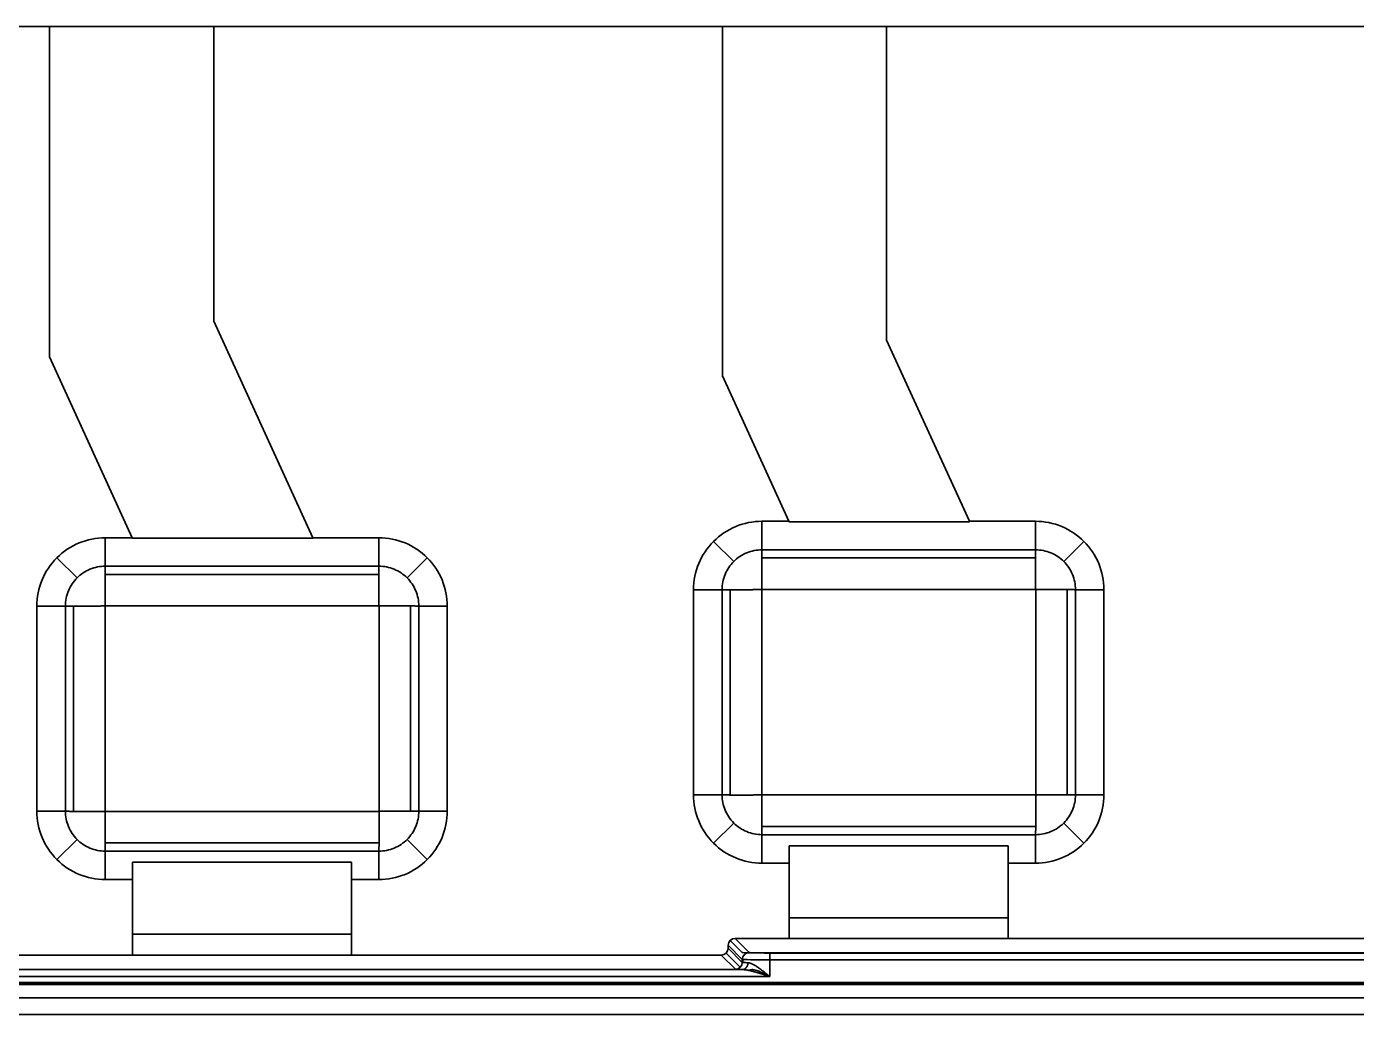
# Model space of a CAD drawing. Header units: millimetres. Extents: x 72 to 604, y 117 to 376.
# Drawn here: x 179.3 to 276.5, y 303.6 to 375.9 of the extents above; entities that cross this region are included whole.
import ezdxf

# ---------------------------------------------------------------- set-up
doc = ezdxf.new("R2010")
doc.units = ezdxf.units.MM
doc.layers.add('4', color=7, linetype='Continuous', true_color=0xffffff)

msp = doc.modelspace()

# ---------------------------------------------------------------- linework, layer by layer
at = {"layer": '4', "color": 7, "linetype": 'Continuous', "lineweight": 35}
for p, q in [((180.932, 375.861), (144.552, 375.861)), ((180.932, 375.861), (192.932, 375.861)), ((180.932, 375.861), (180.932, 351.699)), ((230.112, 375.861), (192.932, 375.861)), ((192.932, 375.861), (192.932, 354.311)), ((230.112, 375.861), (230.112, 350.329)), ((230.112, 375.861), (242.112, 375.861)), ((277.112, 375.861), (242.112, 375.861)), ((242.112, 375.861), (242.112, 352.941)), ((200.166, 338.483), (192.932, 354.311)), ((248.171, 339.683), (242.112, 352.941)), ((180.932, 351.699), (186.972, 338.483)), ((230.112, 350.329), (234.977, 339.683)), ((234.977, 339.683), (233.002, 339.683)), ((233.002, 339.683), (233.002, 337.599)), ((234.977, 339.683), (234.992, 339.652)), ((248.185, 339.652), (234.992, 339.652)), ((253.002, 339.683), (248.171, 339.683)), ((248.171, 339.683), (248.185, 339.652)), ((253.002, 339.683), (253.002, 337.599)), ((186.972, 338.483), (185.002, 338.483)), ((185.002, 338.483), (185.002, 336.399)), ((186.972, 338.483), (186.986, 338.452)), ((200.18, 338.452), (186.986, 338.452)), ((205.002, 338.483), (200.166, 338.483)), ((200.166, 338.483), (200.18, 338.452)), ((205.002, 338.483), (205.002, 336.399)), ((230.94, 336.745), (229.467, 338.219)), ((233.002, 337.599), (253.002, 337.599)), ((256.538, 338.219), (255.065, 336.745)), ((181.467, 337.019), (182.94, 335.545)), ((185.002, 336.399), (205.002, 336.399)), ((207.065, 335.545), (208.538, 337.019)), ((232.987, 337.004), (253.002, 337.004)), ((184.987, 335.804), (205.002, 335.804)), ((228.002, 334.683), (230.086, 334.683)), ((228.002, 319.683), (228.002, 334.683)), ((230.086, 319.683), (230.086, 334.683)), ((230.682, 319.668), (230.682, 334.677)), ((255.323, 334.698), (255.323, 319.683)), ((258.002, 334.683), (255.919, 334.683)), ((255.919, 334.683), (255.919, 319.683)), ((258.002, 334.683), (258.002, 319.683)), ((180.002, 318.483), (180.002, 333.483)), ((180.002, 333.483), (182.086, 333.483)), ((182.086, 318.483), (182.086, 333.483)), ((182.682, 318.468), (182.682, 333.477)), ((207.323, 333.498), (207.323, 318.483)), ((207.919, 333.483), (207.919, 318.483)), ((210.002, 333.483), (207.919, 333.483)), ((210.002, 333.483), (210.002, 318.483)), ((228.002, 319.683), (230.086, 319.683)), ((258.002, 319.683), (255.919, 319.683)), ((180.002, 318.483), (182.086, 318.483)), ((210.002, 318.483), (207.919, 318.483)), ((229.467, 316.148), (230.94, 317.621)), ((253.018, 317.363), (233.002, 317.363)), ((255.065, 317.621), (256.538, 316.148)), ((182.94, 316.421), (181.467, 314.948)), ((205.018, 316.163), (185.002, 316.163)), ((208.538, 314.948), (207.065, 316.421)), ((233.002, 314.683), (233.002, 316.767)), ((253.003, 316.767), (233.002, 316.767)), ((235.002, 314.683), (235.002, 315.957)), ((235.002, 315.957), (251.002, 315.957)), ((251.002, 315.957), (251.002, 314.683)), ((253.002, 314.683), (253.003, 316.767)), ((185.002, 313.483), (185.002, 315.567)), ((205.003, 315.567), (185.002, 315.567)), ((205.002, 313.483), (205.003, 315.567)), ((187.002, 313.483), (187.002, 314.757)), ((187.002, 314.757), (203.002, 314.757)), ((203.002, 314.757), (203.002, 313.483)), ((235.002, 314.683), (233.002, 314.683)), ((235.002, 314.683), (235.002, 309.183)), ((251.002, 309.183), (251.002, 314.683)), ((253.002, 314.683), (251.002, 314.683)), ((187.002, 313.483), (185.002, 313.483)), ((187.002, 313.483), (187.002, 307.964)), ((203.002, 307.964), (203.002, 313.483)), ((205.002, 313.483), (203.002, 313.483)), ((235.002, 310.683), (251.002, 310.683)), ((187.002, 309.483), (203.002, 309.483)), ((235.002, 309.183), (231.035, 309.183)), ((231.035, 309.183), (232.071, 308.148)), ((235.002, 309.183), (235.002, 309.169)), ((251.002, 309.169), (235.002, 309.169)), ((289.002, 309.183), (251.002, 309.183)), ((251.002, 309.183), (251.002, 309.169)), ((231.568, 307.645), (230.533, 308.681)), ((230.533, 308.466), (230.533, 308.681)), ((230.533, 308.466), (231.568, 307.431)), ((231.568, 308.147), (230.68, 309.036)), ((163.626, 307.964), (187.002, 307.964)), ((187.002, 307.964), (187.002, 307.95)), ((187.002, 307.95), (203.002, 307.95)), ((203.002, 307.964), (230.03, 307.964)), ((203.002, 307.964), (203.002, 307.95)), ((231.066, 306.928), (230.03, 307.964)), ((231.421, 307.076), (230.385, 308.111)), ((231.568, 307.645), (231.568, 307.431)), ((231.603, 307.424), (231.603, 307.641)), ((233.578, 307.619), (233.578, 308.122)), ((387.248, 308.122), (233.578, 308.122)), ((233.578, 308.113), (387.257, 308.113)), ((233.578, 307.619), (387.248, 307.619)), ((233.578, 306.4), (233.578, 307.619)), ((160.078, 306.4), (233.578, 306.4)), ((231.581, 306.902), (162.075, 306.902)), ((132.539, 305.822), (392.303, 305.822)), ((392.3, 305.84), (132.542, 305.84)), ((387.248, 305.954), (137.594, 305.954)), ((132.525, 304.835), (392.317, 304.835)), ((135.347, 303.624), (388.993, 303.624))]:
    msp.add_line(p, q, dxfattribs=at)
for centre, start, end in [((233.002, 334.683), 90, 180.00001), ((253.002, 334.683), 360, 90.00001), ((185.002, 333.483), 90, 180.00001), ((205.002, 333.483), 0, 90.00001), ((233.002, 319.683), 180, 270.00001), ((253.002, 319.683), 270, 0.00001), ((185.002, 318.483), 180, 270.00001), ((205.002, 318.483), 270, 0.00001)]:
    msp.add_arc(centre, 5, start, end, dxfattribs=at)
for centre, major_axis, ratio, start_param, end_param in [((231.035, 308.681), (0.355, -0.355), 0.999695, 2.356347, 3.926839), ((230.03, 308.467), (-0.355, 0.355), 0.999695, 2.356347, 3.926839), ((232.071, 307.645), (-0.355, -0.355), 0.999695, 3.927143, 5.497635), ((233.578, 308.148), (2.01, 0), 0.017455, 3.163411, 4.712389), ((233.578, 308.148), (1.507, 0), 0.017455, 3.159046, 4.712389), ((231.066, 307.431), (0.355, 0.355), 0.999695, 3.927143, 5.497635), ((233.578, 307.646), (2.01, 0), 0.013091, 3.159046, 4.712389)]:
    msp.add_ellipse(centre, major_axis=major_axis, ratio=ratio, start_param=start_param, end_param=end_param, dxfattribs=at)
for points, knots in [([(230.086, 334.683), (230.086, 334.874), (230.105, 335.065), (230.179, 335.439), (230.235, 335.623), (230.381, 335.975), (230.472, 336.145), (230.684, 336.462), (230.805, 336.61), (231.075, 336.88), (231.224, 337.002), (231.541, 337.214), (231.71, 337.304), (232.063, 337.45), (232.246, 337.506), (232.621, 337.581), (232.812, 337.599), (233.002, 337.599)], [0, 0, 0, 0, 0.125, 0.125, 0.25, 0.25, 0.375, 0.375, 0.5, 0.5, 0.625, 0.625, 0.75, 0.75, 0.875, 0.875, 1, 1, 1, 1]), ([(232.993, 334.692), (232.993, 334.701), (232.993, 334.719), (232.993, 334.746), (232.993, 334.772), (232.993, 334.799), (232.993, 334.825), (232.993, 334.851), (232.993, 334.877), (232.993, 334.903), (232.993, 334.928), (232.992, 334.954), (232.992, 334.979), (232.992, 335.005), (232.992, 335.03), (232.992, 335.055), (232.991, 335.079), (232.991, 335.104), (232.991, 335.128), (232.991, 335.153), (232.99, 335.177), (232.99, 335.201), (232.99, 335.225), (232.99, 335.248), (232.989, 335.272), (232.989, 335.295), (232.989, 335.318), (232.989, 335.341), (232.988, 335.364), (232.988, 335.386), (232.988, 335.409), (232.988, 335.431), (232.987, 335.453), (232.987, 335.475), (232.987, 335.497), (232.987, 335.518), (232.987, 335.54), (232.986, 335.561), (232.986, 335.582), (232.986, 335.603), (232.986, 335.624), (232.986, 335.644), (232.986, 335.664), (232.985, 335.685), (232.985, 335.705), (232.985, 335.724), (232.985, 335.744), (232.985, 335.763), (232.985, 335.783), (232.985, 335.802), (232.985, 335.821), (232.984, 335.839), (232.984, 335.858), (232.984, 335.876), (232.984, 335.894), (232.984, 335.912), (232.984, 335.93), (232.984, 335.948), (232.984, 335.965), (232.984, 335.983), (232.984, 336), (232.984, 336.017), (232.984, 336.033), (232.984, 336.05), (232.984, 336.067), (232.984, 336.083), (232.984, 336.099), (232.984, 336.115), (232.984, 336.131), (232.984, 336.146), (232.984, 336.162), (232.984, 336.177), (232.984, 336.192), (232.985, 336.207), (232.985, 336.222), (232.985, 336.236), (232.985, 336.251), (232.985, 336.265), (232.985, 336.279), (232.985, 336.293), (232.985, 336.307), (232.985, 336.32), (232.985, 336.334), (232.985, 336.347), (232.985, 336.36), (232.985, 336.373), (232.985, 336.386), (232.985, 336.399), (232.985, 336.411), (232.985, 336.423), (232.986, 336.436), (232.986, 336.448), (232.986, 336.46), (232.986, 336.472), (232.986, 336.483), (232.986, 336.495), (232.986, 336.506), (232.986, 336.533), (232.985, 336.575), (232.985, 336.632), (232.985, 336.686), (232.986, 336.739), (232.986, 336.79), (232.986, 336.839), (232.986, 336.887), (232.987, 336.932), (232.987, 336.976), (232.988, 337.019), (232.988, 337.059), (232.989, 337.098), (232.99, 337.136), (232.99, 337.172), (232.991, 337.206), (232.992, 337.239), (232.993, 337.271), (232.994, 337.301), (232.995, 337.329), (232.996, 337.356), (232.997, 337.382), (232.998, 337.407), (232.998, 337.43), (232.999, 337.452), (233, 337.473), (233.001, 337.493), (233.001, 337.511), (233.002, 337.529), (233.002, 337.545), (233.002, 337.561), (233.002, 337.57), (233.002, 337.575)], [0, 0, 0, 0, 0.006837, 0.013641, 0.020414, 0.027154, 0.033861, 0.040536, 0.047179, 0.053789, 0.060365, 0.066909, 0.07342, 0.079898, 0.086342, 0.092753, 0.099131, 0.105475, 0.111786, 0.118063, 0.124306, 0.130516, 0.136691, 0.142833, 0.148941, 0.155014, 0.161054, 0.167059, 0.173031, 0.178968, 0.18487, 0.190739, 0.196573, 0.202372, 0.208138, 0.213868, 0.219565, 0.225226, 0.230854, 0.236446, 0.242004, 0.247528, 0.253017, 0.258471, 0.26389, 0.269275, 0.274626, 0.279941, 0.285222, 0.290469, 0.295681, 0.300858, 0.306, 0.311108, 0.316181, 0.32122, 0.326224, 0.331193, 0.336128, 0.341029, 0.345895, 0.350726, 0.355523, 0.360286, 0.365014, 0.369708, 0.374367, 0.378992, 0.383583, 0.38814, 0.392663, 0.397151, 0.401605, 0.406025, 0.410411, 0.414764, 0.419082, 0.423366, 0.427617, 0.431833, 0.436016, 0.440166, 0.444281, 0.448364, 0.452412, 0.456428, 0.460409, 0.464358, 0.468273, 0.472155, 0.476004, 0.47982, 0.483603, 0.487353, 0.49107, 0.494754, 0.498406, 0.502025, 0.521028, 0.539813, 0.558379, 0.576729, 0.594862, 0.612781, 0.630486, 0.64798, 0.665264, 0.682341, 0.699214, 0.715884, 0.732356, 0.748632, 0.764717, 0.780613, 0.796326, 0.811859, 0.827217, 0.842406, 0.85743, 0.872296, 0.887009, 0.901574, 0.916, 0.930291, 0.944457, 0.958502, 0.972436, 0.986266, 1, 1, 1, 1]), ([(253.002, 334.692), (253.002, 334.856), (253.002, 335.02), (253.002, 335.344), (253.002, 335.504), (253.002, 335.815), (253.002, 335.966), (253.002, 336.255), (253.002, 336.394), (253.002, 336.654), (253.002, 336.777), (253.002, 337.001), (253.002, 337.104), (253.002, 337.286), (253.002, 337.366), (253.002, 337.501), (253.002, 337.557), (253.002, 337.599)], [0, 0, 0, 0, 0.125, 0.125, 0.25, 0.25, 0.375, 0.375, 0.5, 0.5, 0.625, 0.625, 0.75, 0.75, 0.875, 0.875, 1, 1, 1, 1]), ([(253.002, 337.599), (253.193, 337.599), (253.384, 337.581), (253.759, 337.506), (253.942, 337.45), (254.295, 337.304), (254.464, 337.214), (254.781, 337.002), (254.93, 336.88), (255.2, 336.61), (255.321, 336.462), (255.533, 336.145), (255.624, 335.976), (255.77, 335.623), (255.826, 335.439), (255.9, 335.065), (255.919, 334.874), (255.919, 334.683)], [0, 0, 0, 0, 0.125, 0.125, 0.25, 0.25, 0.375, 0.375, 0.5, 0.5, 0.625, 0.625, 0.75, 0.75, 0.875, 0.875, 1, 1, 1, 1]), ([(182.086, 333.483), (182.086, 333.674), (182.105, 333.865), (182.179, 334.239), (182.235, 334.423), (182.381, 334.775), (182.472, 334.945), (182.684, 335.262), (182.805, 335.41), (183.075, 335.68), (183.224, 335.802), (183.541, 336.014), (183.71, 336.104), (184.063, 336.25), (184.246, 336.306), (184.621, 336.381), (184.812, 336.399), (185.002, 336.399)], [0, 0, 0, 0, 0.125, 0.125, 0.25, 0.25, 0.375, 0.375, 0.5, 0.5, 0.625, 0.625, 0.75, 0.75, 0.875, 0.875, 1, 1, 1, 1]), ([(184.993, 333.492), (184.993, 333.501), (184.993, 333.519), (184.993, 333.546), (184.993, 333.572), (184.993, 333.599), (184.993, 333.625), (184.993, 333.651), (184.993, 333.677), (184.993, 333.703), (184.993, 333.728), (184.992, 333.754), (184.992, 333.779), (184.992, 333.805), (184.992, 333.83), (184.992, 333.855), (184.991, 333.879), (184.991, 333.904), (184.991, 333.928), (184.991, 333.953), (184.99, 333.977), (184.99, 334.001), (184.99, 334.025), (184.99, 334.048), (184.989, 334.072), (184.989, 334.095), (184.989, 334.118), (184.989, 334.141), (184.988, 334.164), (184.988, 334.186), (184.988, 334.209), (184.988, 334.231), (184.987, 334.253), (184.987, 334.275), (184.987, 334.297), (184.987, 334.318), (184.987, 334.34), (184.986, 334.361), (184.986, 334.382), (184.986, 334.403), (184.986, 334.424), (184.986, 334.444), (184.986, 334.464), (184.985, 334.485), (184.985, 334.505), (184.985, 334.524), (184.985, 334.544), (184.985, 334.563), (184.985, 334.583), (184.985, 334.602), (184.985, 334.621), (184.984, 334.639), (184.984, 334.658), (184.984, 334.676), (184.984, 334.694), (184.984, 334.712), (184.984, 334.73), (184.984, 334.748), (184.984, 334.765), (184.984, 334.783), (184.984, 334.8), (184.984, 334.817), (184.984, 334.833), (184.984, 334.85), (184.984, 334.867), (184.984, 334.883), (184.984, 334.899), (184.984, 334.915), (184.984, 334.931), (184.984, 334.946), (184.984, 334.962), (184.984, 334.977), (184.984, 334.992), (184.985, 335.007), (184.985, 335.022), (184.985, 335.036), (184.985, 335.051), (184.985, 335.065), (184.985, 335.079), (184.985, 335.093), (184.985, 335.107), (184.985, 335.12), (184.985, 335.134), (184.985, 335.147), (184.985, 335.16), (184.985, 335.173), (184.985, 335.186), (184.985, 335.199), (184.985, 335.211), (184.985, 335.223), (184.986, 335.236), (184.986, 335.248), (184.986, 335.26), (184.986, 335.272), (184.986, 335.283), (184.986, 335.295), (184.986, 335.306), (184.986, 335.333), (184.985, 335.375), (184.985, 335.432), (184.985, 335.486), (184.986, 335.539), (184.986, 335.59), (184.986, 335.639), (184.986, 335.687), (184.987, 335.732), (184.987, 335.776), (184.988, 335.819), (184.988, 335.859), (184.989, 335.898), (184.99, 335.936), (184.99, 335.972), (184.991, 336.006), (184.992, 336.039), (184.993, 336.071), (184.994, 336.101), (184.995, 336.129), (184.996, 336.156), (184.997, 336.182), (184.998, 336.207), (184.998, 336.23), (184.999, 336.252), (185, 336.273), (185.001, 336.293), (185.001, 336.311), (185.002, 336.329), (185.002, 336.345), (185.002, 336.361), (185.002, 336.37), (185.002, 336.375)], [0, 0, 0, 0, 0.006837, 0.013641, 0.020414, 0.027154, 0.033861, 0.040536, 0.047179, 0.053789, 0.060365, 0.066909, 0.07342, 0.079898, 0.086342, 0.092753, 0.099131, 0.105475, 0.111786, 0.118063, 0.124306, 0.130516, 0.136691, 0.142833, 0.148941, 0.155014, 0.161054, 0.167059, 0.173031, 0.178968, 0.18487, 0.190739, 0.196573, 0.202372, 0.208138, 0.213868, 0.219565, 0.225226, 0.230854, 0.236446, 0.242004, 0.247528, 0.253017, 0.258471, 0.26389, 0.269275, 0.274626, 0.279941, 0.285222, 0.290469, 0.295681, 0.300858, 0.306, 0.311108, 0.316181, 0.32122, 0.326224, 0.331193, 0.336128, 0.341029, 0.345895, 0.350726, 0.355523, 0.360286, 0.365014, 0.369708, 0.374367, 0.378992, 0.383583, 0.38814, 0.392663, 0.397151, 0.401605, 0.406025, 0.410411, 0.414764, 0.419082, 0.423366, 0.427617, 0.431833, 0.436016, 0.440166, 0.444281, 0.448364, 0.452412, 0.456428, 0.460409, 0.464358, 0.468273, 0.472155, 0.476004, 0.47982, 0.483603, 0.487353, 0.49107, 0.494754, 0.498406, 0.502025, 0.521028, 0.539813, 0.558379, 0.576729, 0.594862, 0.612781, 0.630486, 0.64798, 0.665264, 0.682341, 0.699214, 0.715884, 0.732356, 0.748632, 0.764717, 0.780613, 0.796326, 0.811859, 0.827217, 0.842406, 0.85743, 0.872296, 0.887009, 0.901574, 0.916, 0.930291, 0.944457, 0.958502, 0.972436, 0.986266, 1, 1, 1, 1]), ([(205.002, 333.492), (205.002, 333.656), (205.002, 333.82), (205.002, 334.144), (205.002, 334.304), (205.002, 334.615), (205.002, 334.766), (205.002, 335.055), (205.002, 335.194), (205.002, 335.454), (205.002, 335.577), (205.002, 335.801), (205.002, 335.904), (205.002, 336.086), (205.002, 336.166), (205.002, 336.301), (205.002, 336.357), (205.002, 336.399)], [0, 0, 0, 0, 0.125, 0.125, 0.25, 0.25, 0.375, 0.375, 0.5, 0.5, 0.625, 0.625, 0.75, 0.75, 0.875, 0.875, 1, 1, 1, 1]), ([(205.002, 336.399), (205.193, 336.399), (205.384, 336.381), (205.759, 336.306), (205.942, 336.25), (206.295, 336.104), (206.464, 336.014), (206.781, 335.802), (206.93, 335.68), (207.2, 335.41), (207.321, 335.262), (207.533, 334.945), (207.624, 334.776), (207.77, 334.423), (207.826, 334.239), (207.9, 333.865), (207.919, 333.674), (207.919, 333.483)], [0, 0, 0, 0, 0.125, 0.125, 0.25, 0.25, 0.375, 0.375, 0.5, 0.5, 0.625, 0.625, 0.75, 0.75, 0.875, 0.875, 1, 1, 1, 1]), ([(232.993, 334.692), (232.984, 334.692), (232.965, 334.692), (232.937, 334.692), (232.908, 334.692), (232.88, 334.692), (232.852, 334.692), (232.823, 334.692), (232.795, 334.692), (232.767, 334.691), (232.738, 334.691), (232.71, 334.691), (232.682, 334.691), (232.653, 334.69), (232.625, 334.69), (232.597, 334.69), (232.569, 334.689), (232.541, 334.689), (232.513, 334.688), (232.485, 334.688), (232.457, 334.687), (232.429, 334.687), (232.401, 334.686), (232.373, 334.686), (232.346, 334.685), (232.318, 334.684), (232.29, 334.684), (232.263, 334.683), (232.235, 334.682), (232.208, 334.681), (232.18, 334.681), (232.153, 334.68), (232.126, 334.679), (232.099, 334.678), (232.071, 334.677), (232.044, 334.676), (232.023, 334.675), (232.006, 334.675), (231.99, 334.675), (231.967, 334.675), (231.938, 334.674), (231.903, 334.674), (231.862, 334.674), (231.815, 334.674), (231.761, 334.674), (231.702, 334.674), (231.638, 334.674), (231.568, 334.674), (231.493, 334.674), (231.414, 334.675), (231.33, 334.675), (231.243, 334.675), (231.171, 334.675), (231.115, 334.675), (231.077, 334.675), (231.04, 334.675), (231.003, 334.676), (230.966, 334.676), (230.93, 334.676), (230.895, 334.676), (230.86, 334.676), (230.826, 334.676), (230.792, 334.676), (230.759, 334.677), (230.726, 334.677), (230.694, 334.677), (230.663, 334.677), (230.632, 334.677), (230.602, 334.677), (230.573, 334.678), (230.544, 334.678), (230.516, 334.678), (230.488, 334.678), (230.461, 334.678), (230.435, 334.679), (230.41, 334.679), (230.385, 334.679), (230.361, 334.679), (230.337, 334.679), (230.315, 334.68), (230.293, 334.68), (230.271, 334.68), (230.251, 334.68), (230.231, 334.681), (230.212, 334.681), (230.193, 334.681), (230.176, 334.681), (230.159, 334.682), (230.143, 334.682), (230.128, 334.682), (230.113, 334.683), (230.099, 334.683), (230.09, 334.683), (230.086, 334.683)], [0, 0, 0, 0, 0.00721, 0.014419, 0.021629, 0.028838, 0.036048, 0.043257, 0.050467, 0.057677, 0.064887, 0.072096, 0.079306, 0.086516, 0.093726, 0.100937, 0.108147, 0.115357, 0.122568, 0.129778, 0.136989, 0.1442, 0.151411, 0.158622, 0.165833, 0.173045, 0.180256, 0.187468, 0.19468, 0.201892, 0.209105, 0.216317, 0.22353, 0.230743, 0.237957, 0.24517, 0.252384, 0.254972, 0.259297, 0.265361, 0.273163, 0.282703, 0.293981, 0.306997, 0.321751, 0.338243, 0.356474, 0.376442, 0.398148, 0.421593, 0.446775, 0.473695, 0.502353, 0.514795, 0.527236, 0.539677, 0.552118, 0.564559, 0.577, 0.589441, 0.601882, 0.614323, 0.626764, 0.639206, 0.651647, 0.664088, 0.676529, 0.68897, 0.701411, 0.713852, 0.726293, 0.738735, 0.751176, 0.763617, 0.776058, 0.788499, 0.80094, 0.813382, 0.825823, 0.838264, 0.850705, 0.863146, 0.875588, 0.888029, 0.90047, 0.912911, 0.925352, 0.937794, 0.950235, 0.962676, 0.975117, 0.987559, 1, 1, 1, 1]), ([(253.012, 334.692), (253.021, 334.692), (253.038, 334.692), (253.065, 334.692), (253.092, 334.692), (253.118, 334.692), (253.144, 334.693), (253.17, 334.693), (253.196, 334.693), (253.222, 334.693), (253.248, 334.693), (253.273, 334.693), (253.299, 334.693), (253.324, 334.694), (253.349, 334.694), (253.374, 334.694), (253.399, 334.694), (253.423, 334.695), (253.448, 334.695), (253.472, 334.695), (253.496, 334.695), (253.52, 334.695), (253.544, 334.696), (253.568, 334.696), (253.591, 334.696), (253.614, 334.696), (253.637, 334.697), (253.66, 334.697), (253.683, 334.697), (253.706, 334.697), (253.728, 334.698), (253.75, 334.698), (253.773, 334.698), (253.794, 334.698), (253.816, 334.699), (253.838, 334.699), (253.859, 334.699), (253.88, 334.699), (253.901, 334.699), (253.922, 334.7), (253.943, 334.7), (253.963, 334.7), (253.984, 334.7), (254.004, 334.7), (254.024, 334.7), (254.044, 334.701), (254.063, 334.701), (254.083, 334.701), (254.102, 334.701), (254.121, 334.701), (254.14, 334.701), (254.159, 334.701), (254.177, 334.701), (254.196, 334.701), (254.214, 334.701), (254.232, 334.701), (254.25, 334.701), (254.267, 334.701), (254.285, 334.701), (254.302, 334.701), (254.319, 334.701), (254.336, 334.701), (254.353, 334.701), (254.369, 334.701), (254.386, 334.701), (254.402, 334.701), (254.418, 334.701), (254.434, 334.701), (254.45, 334.701), (254.465, 334.701), (254.481, 334.701), (254.496, 334.701), (254.511, 334.701), (254.526, 334.701), (254.541, 334.701), (254.555, 334.701), (254.57, 334.701), (254.584, 334.701), (254.598, 334.701), (254.612, 334.701), (254.626, 334.701), (254.64, 334.701), (254.653, 334.701), (254.666, 334.7), (254.679, 334.7), (254.692, 334.7), (254.705, 334.7), (254.718, 334.7), (254.73, 334.7), (254.743, 334.7), (254.755, 334.7), (254.767, 334.7), (254.779, 334.7), (254.791, 334.7), (254.803, 334.7), (254.814, 334.7), (254.825, 334.7), (254.852, 334.7), (254.895, 334.7), (254.951, 334.7), (255.006, 334.7), (255.058, 334.7), (255.109, 334.7), (255.159, 334.7), (255.206, 334.699), (255.252, 334.699), (255.296, 334.699), (255.338, 334.698), (255.379, 334.697), (255.418, 334.697), (255.455, 334.696), (255.491, 334.695), (255.526, 334.694), (255.558, 334.693), (255.59, 334.693), (255.62, 334.692), (255.648, 334.691), (255.676, 334.69), (255.702, 334.689), (255.726, 334.688), (255.749, 334.687), (255.772, 334.686), (255.792, 334.686), (255.812, 334.685), (255.831, 334.684), (255.848, 334.684), (255.865, 334.684), (255.88, 334.683), (255.889, 334.683), (255.894, 334.683)], [0, 0, 0, 0, 0.006837, 0.013642, 0.020414, 0.027155, 0.033862, 0.040538, 0.04718, 0.05379, 0.060367, 0.066911, 0.073423, 0.0799, 0.086345, 0.092756, 0.099134, 0.105479, 0.111789, 0.118067, 0.12431, 0.13052, 0.136695, 0.142837, 0.148945, 0.155019, 0.161059, 0.167064, 0.173036, 0.178973, 0.184876, 0.190744, 0.196579, 0.202378, 0.208144, 0.213875, 0.219571, 0.225233, 0.23086, 0.236453, 0.242011, 0.247535, 0.253024, 0.258478, 0.263898, 0.269283, 0.274634, 0.279949, 0.285231, 0.290477, 0.295689, 0.300866, 0.306009, 0.311117, 0.31619, 0.321229, 0.326233, 0.331203, 0.336138, 0.341038, 0.345904, 0.350736, 0.355533, 0.360296, 0.365024, 0.369718, 0.374377, 0.379003, 0.383594, 0.38815, 0.392673, 0.397161, 0.401616, 0.406036, 0.410422, 0.414774, 0.419093, 0.423377, 0.427627, 0.431844, 0.436027, 0.440177, 0.444293, 0.448375, 0.452423, 0.456439, 0.460421, 0.464369, 0.468284, 0.472167, 0.476016, 0.479831, 0.483614, 0.487364, 0.491082, 0.494766, 0.498418, 0.502037, 0.521039, 0.539823, 0.558389, 0.576739, 0.594872, 0.61279, 0.630495, 0.647988, 0.665272, 0.682349, 0.699221, 0.715891, 0.732362, 0.748638, 0.764722, 0.780618, 0.79633, 0.811863, 0.827221, 0.842409, 0.857434, 0.872299, 0.887011, 0.901576, 0.916002, 0.930293, 0.944458, 0.958503, 0.972437, 0.986266, 1, 1, 1, 1]), ([(184.993, 333.492), (184.984, 333.492), (184.965, 333.492), (184.937, 333.492), (184.908, 333.492), (184.88, 333.492), (184.852, 333.492), (184.823, 333.492), (184.795, 333.492), (184.767, 333.491), (184.738, 333.491), (184.71, 333.491), (184.682, 333.491), (184.653, 333.49), (184.625, 333.49), (184.597, 333.49), (184.569, 333.489), (184.541, 333.489), (184.513, 333.488), (184.485, 333.488), (184.457, 333.487), (184.429, 333.487), (184.401, 333.486), (184.373, 333.486), (184.346, 333.485), (184.318, 333.484), (184.29, 333.484), (184.263, 333.483), (184.235, 333.482), (184.208, 333.481), (184.18, 333.481), (184.153, 333.48), (184.126, 333.479), (184.099, 333.478), (184.071, 333.477), (184.044, 333.476), (184.023, 333.475), (184.006, 333.475), (183.99, 333.475), (183.967, 333.475), (183.938, 333.474), (183.903, 333.474), (183.862, 333.474), (183.815, 333.474), (183.761, 333.474), (183.702, 333.474), (183.638, 333.474), (183.568, 333.474), (183.493, 333.474), (183.414, 333.475), (183.33, 333.475), (183.243, 333.475), (183.171, 333.475), (183.115, 333.475), (183.077, 333.475), (183.04, 333.475), (183.003, 333.476), (182.966, 333.476), (182.93, 333.476), (182.895, 333.476), (182.86, 333.476), (182.826, 333.476), (182.792, 333.476), (182.759, 333.477), (182.726, 333.477), (182.694, 333.477), (182.663, 333.477), (182.632, 333.477), (182.602, 333.477), (182.573, 333.478), (182.544, 333.478), (182.516, 333.478), (182.488, 333.478), (182.461, 333.478), (182.435, 333.479), (182.41, 333.479), (182.385, 333.479), (182.361, 333.479), (182.337, 333.479), (182.315, 333.48), (182.293, 333.48), (182.271, 333.48), (182.251, 333.48), (182.231, 333.481), (182.212, 333.481), (182.193, 333.481), (182.176, 333.481), (182.159, 333.482), (182.143, 333.482), (182.128, 333.482), (182.113, 333.483), (182.099, 333.483), (182.09, 333.483), (182.086, 333.483)], [0, 0, 0, 0, 0.00721, 0.014419, 0.021629, 0.028838, 0.036048, 0.043257, 0.050467, 0.057677, 0.064887, 0.072096, 0.079306, 0.086516, 0.093726, 0.100937, 0.108147, 0.115357, 0.122568, 0.129778, 0.136989, 0.1442, 0.151411, 0.158622, 0.165833, 0.173045, 0.180256, 0.187468, 0.19468, 0.201892, 0.209105, 0.216317, 0.22353, 0.230743, 0.237957, 0.24517, 0.252384, 0.254972, 0.259297, 0.265361, 0.273163, 0.282703, 0.293981, 0.306997, 0.321751, 0.338243, 0.356474, 0.376442, 0.398148, 0.421593, 0.446775, 0.473695, 0.502353, 0.514795, 0.527236, 0.539677, 0.552118, 0.564559, 0.577, 0.589441, 0.601882, 0.614323, 0.626764, 0.639206, 0.651647, 0.664088, 0.676529, 0.68897, 0.701411, 0.713852, 0.726293, 0.738735, 0.751176, 0.763617, 0.776058, 0.788499, 0.80094, 0.813382, 0.825823, 0.838264, 0.850705, 0.863146, 0.875588, 0.888029, 0.90047, 0.912911, 0.925352, 0.937794, 0.950235, 0.962676, 0.975117, 0.987559, 1, 1, 1, 1]), ([(205.012, 333.492), (205.021, 333.492), (205.038, 333.492), (205.065, 333.492), (205.092, 333.492), (205.118, 333.492), (205.144, 333.493), (205.17, 333.493), (205.196, 333.493), (205.222, 333.493), (205.248, 333.493), (205.273, 333.493), (205.299, 333.493), (205.324, 333.494), (205.349, 333.494), (205.374, 333.494), (205.399, 333.494), (205.423, 333.495), (205.448, 333.495), (205.472, 333.495), (205.496, 333.495), (205.52, 333.495), (205.544, 333.496), (205.568, 333.496), (205.591, 333.496), (205.614, 333.496), (205.637, 333.497), (205.66, 333.497), (205.683, 333.497), (205.706, 333.497), (205.728, 333.498), (205.75, 333.498), (205.773, 333.498), (205.794, 333.498), (205.816, 333.499), (205.838, 333.499), (205.859, 333.499), (205.88, 333.499), (205.901, 333.499), (205.922, 333.5), (205.943, 333.5), (205.963, 333.5), (205.984, 333.5), (206.004, 333.5), (206.024, 333.5), (206.044, 333.501), (206.063, 333.501), (206.083, 333.501), (206.102, 333.501), (206.121, 333.501), (206.14, 333.501), (206.159, 333.501), (206.177, 333.501), (206.196, 333.501), (206.214, 333.501), (206.232, 333.501), (206.25, 333.501), (206.267, 333.501), (206.285, 333.501), (206.302, 333.501), (206.319, 333.501), (206.336, 333.501), (206.353, 333.501), (206.369, 333.501), (206.386, 333.501), (206.402, 333.501), (206.418, 333.501), (206.434, 333.501), (206.45, 333.501), (206.465, 333.501), (206.481, 333.501), (206.496, 333.501), (206.511, 333.501), (206.526, 333.501), (206.541, 333.501), (206.555, 333.501), (206.57, 333.501), (206.584, 333.501), (206.598, 333.501), (206.612, 333.501), (206.626, 333.501), (206.64, 333.501), (206.653, 333.501), (206.666, 333.5), (206.679, 333.5), (206.692, 333.5), (206.705, 333.5), (206.718, 333.5), (206.73, 333.5), (206.743, 333.5), (206.755, 333.5), (206.767, 333.5), (206.779, 333.5), (206.791, 333.5), (206.803, 333.5), (206.814, 333.5), (206.825, 333.5), (206.852, 333.5), (206.895, 333.5), (206.951, 333.5), (207.006, 333.5), (207.058, 333.5), (207.109, 333.5), (207.159, 333.5), (207.206, 333.499), (207.252, 333.499), (207.296, 333.499), (207.338, 333.498), (207.379, 333.497), (207.418, 333.497), (207.455, 333.496), (207.491, 333.495), (207.526, 333.494), (207.558, 333.493), (207.59, 333.493), (207.62, 333.492), (207.648, 333.491), (207.676, 333.49), (207.702, 333.489), (207.726, 333.488), (207.749, 333.487), (207.772, 333.486), (207.792, 333.486), (207.812, 333.485), (207.831, 333.484), (207.848, 333.484), (207.865, 333.484), (207.88, 333.483), (207.889, 333.483), (207.894, 333.483)], [0, 0, 0, 0, 0.006837, 0.013642, 0.020414, 0.027155, 0.033862, 0.040538, 0.04718, 0.05379, 0.060367, 0.066911, 0.073423, 0.0799, 0.086345, 0.092756, 0.099134, 0.105479, 0.111789, 0.118067, 0.12431, 0.13052, 0.136695, 0.142837, 0.148945, 0.155019, 0.161059, 0.167064, 0.173036, 0.178973, 0.184876, 0.190744, 0.196579, 0.202378, 0.208144, 0.213875, 0.219571, 0.225233, 0.23086, 0.236453, 0.242011, 0.247535, 0.253024, 0.258478, 0.263898, 0.269283, 0.274634, 0.279949, 0.285231, 0.290477, 0.295689, 0.300866, 0.306009, 0.311117, 0.31619, 0.321229, 0.326233, 0.331203, 0.336138, 0.341038, 0.345904, 0.350736, 0.355533, 0.360296, 0.365024, 0.369718, 0.374377, 0.379003, 0.383594, 0.38815, 0.392673, 0.397161, 0.401616, 0.406036, 0.410422, 0.414774, 0.419093, 0.423377, 0.427627, 0.431844, 0.436027, 0.440177, 0.444293, 0.448375, 0.452423, 0.456439, 0.460421, 0.464369, 0.468284, 0.472167, 0.476016, 0.479831, 0.483614, 0.487364, 0.491082, 0.494766, 0.498418, 0.502037, 0.521039, 0.539823, 0.558389, 0.576739, 0.594872, 0.61279, 0.630495, 0.647988, 0.665272, 0.682349, 0.699221, 0.715891, 0.732362, 0.748638, 0.764722, 0.780618, 0.79633, 0.811863, 0.827221, 0.842409, 0.857434, 0.872299, 0.887011, 0.901576, 0.916002, 0.930293, 0.944458, 0.958503, 0.972437, 0.986266, 1, 1, 1, 1]), ([(233.002, 316.767), (232.812, 316.767), (232.621, 316.786), (232.246, 316.86), (232.063, 316.916), (231.71, 317.062), (231.541, 317.152), (231.224, 317.364), (231.075, 317.486), (230.805, 317.756), (230.684, 317.904), (230.472, 318.222), (230.381, 318.391), (230.235, 318.743), (230.179, 318.927), (230.105, 319.301), (230.086, 319.492), (230.086, 319.683)], [0, 0, 0, 0, 0.125, 0.125, 0.25, 0.25, 0.375, 0.375, 0.5, 0.5, 0.625, 0.625, 0.75, 0.75, 0.875, 0.875, 1, 1, 1, 1]), ([(232.993, 319.674), (232.984, 319.674), (232.967, 319.674), (232.94, 319.674), (232.913, 319.674), (232.887, 319.674), (232.861, 319.674), (232.835, 319.674), (232.809, 319.673), (232.783, 319.673), (232.757, 319.673), (232.732, 319.673), (232.706, 319.673), (232.681, 319.673), (232.656, 319.672), (232.631, 319.672), (232.606, 319.672), (232.582, 319.672), (232.557, 319.671), (232.533, 319.671), (232.509, 319.671), (232.485, 319.671), (232.461, 319.67), (232.437, 319.67), (232.414, 319.67), (232.391, 319.67), (232.368, 319.669), (232.345, 319.669), (232.322, 319.669), (232.299, 319.669), (232.277, 319.669), (232.255, 319.668), (232.232, 319.668), (232.211, 319.668), (232.189, 319.668), (232.167, 319.667), (232.146, 319.667), (232.125, 319.667), (232.104, 319.667), (232.083, 319.667), (232.062, 319.666), (232.042, 319.666), (232.021, 319.666), (232.001, 319.666), (231.981, 319.666), (231.961, 319.666), (231.942, 319.666), (231.922, 319.665), (231.903, 319.665), (231.884, 319.665), (231.865, 319.665), (231.846, 319.665), (231.828, 319.665), (231.809, 319.665), (231.791, 319.665), (231.773, 319.665), (231.755, 319.665), (231.738, 319.665), (231.72, 319.665), (231.703, 319.665), (231.686, 319.665), (231.669, 319.665), (231.652, 319.665), (231.636, 319.665), (231.619, 319.665), (231.603, 319.665), (231.587, 319.665), (231.571, 319.665), (231.555, 319.665), (231.54, 319.665), (231.524, 319.665), (231.509, 319.665), (231.494, 319.665), (231.479, 319.665), (231.464, 319.665), (231.45, 319.665), (231.435, 319.665), (231.421, 319.665), (231.407, 319.665), (231.393, 319.666), (231.379, 319.666), (231.365, 319.666), (231.352, 319.666), (231.339, 319.666), (231.326, 319.666), (231.313, 319.666), (231.3, 319.666), (231.287, 319.666), (231.274, 319.666), (231.262, 319.666), (231.25, 319.666), (231.238, 319.666), (231.226, 319.666), (231.214, 319.666), (231.202, 319.666), (231.191, 319.666), (231.18, 319.666), (231.152, 319.666), (231.11, 319.666), (231.054, 319.666), (230.999, 319.666), (230.947, 319.666), (230.896, 319.666), (230.846, 319.667), (230.799, 319.667), (230.753, 319.667), (230.709, 319.668), (230.667, 319.668), (230.626, 319.669), (230.587, 319.67), (230.55, 319.67), (230.514, 319.671), (230.479, 319.672), (230.446, 319.673), (230.415, 319.674), (230.385, 319.675), (230.357, 319.676), (230.329, 319.676), (230.303, 319.677), (230.279, 319.678), (230.255, 319.679), (230.233, 319.68), (230.213, 319.681), (230.193, 319.681), (230.174, 319.682), (230.157, 319.682), (230.14, 319.683), (230.125, 319.683), (230.116, 319.683), (230.111, 319.683)], [0, 0, 0, 0, 0.006837, 0.013642, 0.020414, 0.027155, 0.033862, 0.040538, 0.04718, 0.05379, 0.060367, 0.066911, 0.073423, 0.0799, 0.086345, 0.092756, 0.099134, 0.105479, 0.111789, 0.118067, 0.12431, 0.13052, 0.136695, 0.142837, 0.148945, 0.155019, 0.161059, 0.167064, 0.173036, 0.178973, 0.184876, 0.190744, 0.196579, 0.202378, 0.208144, 0.213875, 0.219571, 0.225233, 0.23086, 0.236453, 0.242011, 0.247535, 0.253024, 0.258478, 0.263898, 0.269283, 0.274634, 0.279949, 0.285231, 0.290477, 0.295689, 0.300866, 0.306009, 0.311117, 0.31619, 0.321229, 0.326233, 0.331203, 0.336138, 0.341038, 0.345904, 0.350736, 0.355533, 0.360296, 0.365024, 0.369718, 0.374377, 0.379003, 0.383594, 0.38815, 0.392673, 0.397161, 0.401616, 0.406036, 0.410422, 0.414774, 0.419093, 0.423377, 0.427627, 0.431844, 0.436027, 0.440177, 0.444293, 0.448375, 0.452423, 0.456439, 0.460421, 0.464369, 0.468284, 0.472167, 0.476016, 0.479831, 0.483614, 0.487364, 0.491082, 0.494766, 0.498418, 0.502037, 0.521039, 0.539823, 0.558389, 0.576739, 0.594872, 0.61279, 0.630495, 0.647988, 0.665272, 0.682349, 0.699221, 0.715891, 0.732362, 0.748638, 0.764722, 0.780618, 0.79633, 0.811863, 0.827221, 0.842409, 0.857434, 0.872299, 0.887011, 0.901576, 0.916002, 0.930293, 0.944458, 0.958503, 0.972437, 0.986266, 1, 1, 1, 1]), ([(233.002, 319.674), (233.002, 319.51), (233.002, 319.346), (233.002, 319.022), (233.002, 318.862), (233.002, 318.552), (233.002, 318.4), (233.002, 318.111), (233.002, 317.972), (233.002, 317.712), (233.002, 317.59), (233.002, 317.365), (233.002, 317.263), (233.002, 317.08), (233.002, 317), (233.002, 316.865), (233.002, 316.809), (233.002, 316.767)], [0, 0, 0, 0, 0.125, 0.125, 0.25, 0.25, 0.375, 0.375, 0.5, 0.5, 0.625, 0.625, 0.75, 0.75, 0.875, 0.875, 1, 1, 1, 1]), ([(255.919, 319.683), (255.919, 319.492), (255.9, 319.301), (255.826, 318.927), (255.77, 318.743), (255.624, 318.391), (255.533, 318.222), (255.321, 317.904), (255.2, 317.756), (254.93, 317.486), (254.781, 317.364), (254.464, 317.152), (254.295, 317.062), (253.942, 316.916), (253.759, 316.86), (253.384, 316.786), (253.193, 316.767), (253.003, 316.767)], [0, 0, 0, 0, 0.125, 0.125, 0.25, 0.25, 0.375, 0.375, 0.5, 0.5, 0.625, 0.625, 0.75, 0.75, 0.875, 0.875, 1, 1, 1, 1]), ([(253.012, 319.674), (253.012, 319.665), (253.012, 319.647), (253.012, 319.621), (253.012, 319.594), (253.012, 319.568), (253.012, 319.541), (253.012, 319.515), (253.012, 319.489), (253.012, 319.464), (253.012, 319.438), (253.013, 319.412), (253.013, 319.387), (253.013, 319.362), (253.013, 319.337), (253.013, 319.312), (253.014, 319.287), (253.014, 319.262), (253.014, 319.238), (253.014, 319.214), (253.015, 319.189), (253.015, 319.166), (253.015, 319.142), (253.015, 319.118), (253.016, 319.095), (253.016, 319.071), (253.016, 319.048), (253.016, 319.025), (253.017, 319.002), (253.017, 318.98), (253.017, 318.957), (253.017, 318.935), (253.018, 318.913), (253.018, 318.891), (253.018, 318.869), (253.018, 318.848), (253.018, 318.826), (253.019, 318.805), (253.019, 318.784), (253.019, 318.763), (253.019, 318.743), (253.019, 318.722), (253.019, 318.702), (253.02, 318.682), (253.02, 318.662), (253.02, 318.642), (253.02, 318.622), (253.02, 318.603), (253.02, 318.584), (253.02, 318.565), (253.02, 318.546), (253.02, 318.527), (253.021, 318.508), (253.021, 318.49), (253.021, 318.472), (253.021, 318.454), (253.021, 318.436), (253.021, 318.418), (253.021, 318.401), (253.021, 318.384), (253.021, 318.367), (253.021, 318.35), (253.021, 318.333), (253.021, 318.316), (253.021, 318.3), (253.021, 318.283), (253.021, 318.267), (253.021, 318.251), (253.021, 318.236), (253.021, 318.22), (253.021, 318.205), (253.021, 318.189), (253.021, 318.174), (253.02, 318.159), (253.02, 318.145), (253.02, 318.13), (253.02, 318.116), (253.02, 318.101), (253.02, 318.087), (253.02, 318.073), (253.02, 318.06), (253.02, 318.046), (253.02, 318.033), (253.02, 318.019), (253.02, 318.006), (253.02, 317.993), (253.02, 317.98), (253.02, 317.968), (253.02, 317.955), (253.019, 317.943), (253.019, 317.931), (253.019, 317.918), (253.019, 317.907), (253.019, 317.895), (253.019, 317.883), (253.019, 317.872), (253.019, 317.86), (253.019, 317.833), (253.019, 317.791), (253.02, 317.734), (253.02, 317.68), (253.019, 317.627), (253.019, 317.576), (253.019, 317.527), (253.019, 317.48), (253.018, 317.434), (253.018, 317.39), (253.017, 317.347), (253.017, 317.307), (253.016, 317.268), (253.015, 317.23), (253.015, 317.194), (253.014, 317.16), (253.013, 317.127), (253.012, 317.096), (253.011, 317.066), (253.01, 317.037), (253.009, 317.01), (253.008, 316.984), (253.007, 316.959), (253.007, 316.936), (253.006, 316.914), (253.005, 316.893), (253.004, 316.873), (253.004, 316.855), (253.003, 316.837), (253.003, 316.821), (253.003, 316.806), (253.003, 316.796), (253.003, 316.792)], [0, 0, 0, 0, 0.006837, 0.013642, 0.020414, 0.027155, 0.033862, 0.040538, 0.04718, 0.05379, 0.060367, 0.066911, 0.073423, 0.0799, 0.086345, 0.092756, 0.099134, 0.105479, 0.111789, 0.118067, 0.12431, 0.13052, 0.136695, 0.142837, 0.148945, 0.155019, 0.161059, 0.167064, 0.173036, 0.178973, 0.184876, 0.190744, 0.196579, 0.202378, 0.208144, 0.213875, 0.219571, 0.225233, 0.23086, 0.236453, 0.242011, 0.247535, 0.253024, 0.258478, 0.263898, 0.269283, 0.274634, 0.279949, 0.285231, 0.290477, 0.295689, 0.300866, 0.306009, 0.311117, 0.31619, 0.321229, 0.326233, 0.331203, 0.336138, 0.341038, 0.345904, 0.350736, 0.355533, 0.360296, 0.365024, 0.369718, 0.374377, 0.379003, 0.383594, 0.38815, 0.392673, 0.397161, 0.401616, 0.406036, 0.410422, 0.414774, 0.419093, 0.423377, 0.427627, 0.431844, 0.436027, 0.440177, 0.444293, 0.448375, 0.452423, 0.456439, 0.460421, 0.464369, 0.468284, 0.472167, 0.476016, 0.479831, 0.483614, 0.487364, 0.491082, 0.494766, 0.498418, 0.502037, 0.521039, 0.539823, 0.558389, 0.576739, 0.594872, 0.61279, 0.630495, 0.647988, 0.665272, 0.682349, 0.699221, 0.715891, 0.732362, 0.748638, 0.764722, 0.780618, 0.79633, 0.811863, 0.827221, 0.842409, 0.857434, 0.872299, 0.887011, 0.901576, 0.916002, 0.930293, 0.944458, 0.958503, 0.972437, 0.986266, 1, 1, 1, 1]), ([(253.012, 319.683), (253.176, 319.683), (253.34, 319.683), (253.663, 319.683), (253.823, 319.683), (254.134, 319.683), (254.285, 319.683), (254.575, 319.683), (254.713, 319.683), (254.974, 319.683), (255.096, 319.683), (255.32, 319.683), (255.423, 319.683), (255.605, 319.683), (255.685, 319.683), (255.821, 319.683), (255.876, 319.683), (255.919, 319.683)], [0, 0, 0, 0, 0.125, 0.125, 0.25, 0.25, 0.375, 0.375, 0.5, 0.5, 0.625, 0.625, 0.75, 0.75, 0.875, 0.875, 1, 1, 1, 1]), ([(185.002, 315.567), (184.812, 315.567), (184.621, 315.586), (184.246, 315.66), (184.063, 315.716), (183.71, 315.862), (183.541, 315.952), (183.224, 316.164), (183.075, 316.286), (182.805, 316.556), (182.684, 316.704), (182.472, 317.022), (182.381, 317.191), (182.235, 317.543), (182.179, 317.727), (182.105, 318.101), (182.086, 318.292), (182.086, 318.483)], [0, 0, 0, 0, 0.125, 0.125, 0.25, 0.25, 0.375, 0.375, 0.5, 0.5, 0.625, 0.625, 0.75, 0.75, 0.875, 0.875, 1, 1, 1, 1]), ([(184.993, 318.474), (184.984, 318.474), (184.967, 318.474), (184.94, 318.474), (184.913, 318.474), (184.887, 318.474), (184.861, 318.474), (184.835, 318.474), (184.809, 318.473), (184.783, 318.473), (184.757, 318.473), (184.732, 318.473), (184.706, 318.473), (184.681, 318.473), (184.656, 318.472), (184.631, 318.472), (184.606, 318.472), (184.582, 318.472), (184.557, 318.471), (184.533, 318.471), (184.509, 318.471), (184.485, 318.471), (184.461, 318.47), (184.437, 318.47), (184.414, 318.47), (184.391, 318.47), (184.368, 318.469), (184.345, 318.469), (184.322, 318.469), (184.299, 318.469), (184.277, 318.469), (184.255, 318.468), (184.232, 318.468), (184.211, 318.468), (184.189, 318.468), (184.167, 318.467), (184.146, 318.467), (184.125, 318.467), (184.104, 318.467), (184.083, 318.467), (184.062, 318.466), (184.042, 318.466), (184.021, 318.466), (184.001, 318.466), (183.981, 318.466), (183.961, 318.466), (183.942, 318.466), (183.922, 318.465), (183.903, 318.465), (183.884, 318.465), (183.865, 318.465), (183.846, 318.465), (183.828, 318.465), (183.809, 318.465), (183.791, 318.465), (183.773, 318.465), (183.755, 318.465), (183.738, 318.465), (183.72, 318.465), (183.703, 318.465), (183.686, 318.465), (183.669, 318.465), (183.652, 318.465), (183.636, 318.465), (183.619, 318.465), (183.603, 318.465), (183.587, 318.465), (183.571, 318.465), (183.555, 318.465), (183.54, 318.465), (183.524, 318.465), (183.509, 318.465), (183.494, 318.465), (183.479, 318.465), (183.464, 318.465), (183.45, 318.465), (183.435, 318.465), (183.421, 318.465), (183.407, 318.465), (183.393, 318.466), (183.379, 318.466), (183.365, 318.466), (183.352, 318.466), (183.339, 318.466), (183.326, 318.466), (183.313, 318.466), (183.3, 318.466), (183.287, 318.466), (183.274, 318.466), (183.262, 318.466), (183.25, 318.466), (183.238, 318.466), (183.226, 318.466), (183.214, 318.466), (183.202, 318.466), (183.191, 318.466), (183.18, 318.466), (183.152, 318.466), (183.11, 318.466), (183.054, 318.466), (182.999, 318.466), (182.947, 318.466), (182.896, 318.466), (182.846, 318.467), (182.799, 318.467), (182.753, 318.467), (182.709, 318.468), (182.667, 318.468), (182.626, 318.469), (182.587, 318.47), (182.55, 318.47), (182.514, 318.471), (182.479, 318.472), (182.446, 318.473), (182.415, 318.474), (182.385, 318.475), (182.357, 318.476), (182.329, 318.476), (182.303, 318.477), (182.279, 318.478), (182.255, 318.479), (182.233, 318.48), (182.213, 318.481), (182.193, 318.481), (182.174, 318.482), (182.157, 318.482), (182.14, 318.483), (182.125, 318.483), (182.116, 318.483), (182.111, 318.483)], [0, 0, 0, 0, 0.006837, 0.013642, 0.020414, 0.027155, 0.033862, 0.040538, 0.04718, 0.05379, 0.060367, 0.066911, 0.073423, 0.0799, 0.086345, 0.092756, 0.099134, 0.105479, 0.111789, 0.118067, 0.12431, 0.13052, 0.136695, 0.142837, 0.148945, 0.155019, 0.161059, 0.167064, 0.173036, 0.178973, 0.184876, 0.190744, 0.196579, 0.202378, 0.208144, 0.213875, 0.219571, 0.225233, 0.23086, 0.236453, 0.242011, 0.247535, 0.253024, 0.258478, 0.263898, 0.269283, 0.274634, 0.279949, 0.285231, 0.290477, 0.295689, 0.300866, 0.306009, 0.311117, 0.31619, 0.321229, 0.326233, 0.331203, 0.336138, 0.341038, 0.345904, 0.350736, 0.355533, 0.360296, 0.365024, 0.369718, 0.374377, 0.379003, 0.383594, 0.38815, 0.392673, 0.397161, 0.401616, 0.406036, 0.410422, 0.414774, 0.419093, 0.423377, 0.427627, 0.431844, 0.436027, 0.440177, 0.444293, 0.448375, 0.452423, 0.456439, 0.460421, 0.464369, 0.468284, 0.472167, 0.476016, 0.479831, 0.483614, 0.487364, 0.491082, 0.494766, 0.498418, 0.502037, 0.521039, 0.539823, 0.558389, 0.576739, 0.594872, 0.61279, 0.630495, 0.647988, 0.665272, 0.682349, 0.699221, 0.715891, 0.732362, 0.748638, 0.764722, 0.780618, 0.79633, 0.811863, 0.827221, 0.842409, 0.857434, 0.872299, 0.887011, 0.901576, 0.916002, 0.930293, 0.944458, 0.958503, 0.972437, 0.986266, 1, 1, 1, 1]), ([(185.002, 318.474), (185.002, 318.31), (185.002, 318.146), (185.002, 317.822), (185.002, 317.662), (185.002, 317.352), (185.002, 317.2), (185.002, 316.911), (185.002, 316.772), (185.002, 316.512), (185.002, 316.39), (185.002, 316.165), (185.002, 316.063), (185.002, 315.88), (185.002, 315.8), (185.002, 315.665), (185.002, 315.609), (185.002, 315.567)], [0, 0, 0, 0, 0.125, 0.125, 0.25, 0.25, 0.375, 0.375, 0.5, 0.5, 0.625, 0.625, 0.75, 0.75, 0.875, 0.875, 1, 1, 1, 1]), ([(207.919, 318.483), (207.919, 318.292), (207.9, 318.101), (207.826, 317.727), (207.77, 317.543), (207.624, 317.191), (207.533, 317.022), (207.321, 316.704), (207.2, 316.556), (206.93, 316.286), (206.781, 316.164), (206.464, 315.952), (206.295, 315.862), (205.942, 315.716), (205.759, 315.66), (205.384, 315.586), (205.193, 315.567), (205.003, 315.567)], [0, 0, 0, 0, 0.125, 0.125, 0.25, 0.25, 0.375, 0.375, 0.5, 0.5, 0.625, 0.625, 0.75, 0.75, 0.875, 0.875, 1, 1, 1, 1]), ([(205.012, 318.474), (205.012, 318.465), (205.012, 318.447), (205.012, 318.421), (205.012, 318.394), (205.012, 318.368), (205.012, 318.341), (205.012, 318.315), (205.012, 318.289), (205.012, 318.264), (205.012, 318.238), (205.013, 318.212), (205.013, 318.187), (205.013, 318.162), (205.013, 318.137), (205.013, 318.112), (205.014, 318.087), (205.014, 318.062), (205.014, 318.038), (205.014, 318.014), (205.015, 317.989), (205.015, 317.966), (205.015, 317.942), (205.015, 317.918), (205.016, 317.895), (205.016, 317.871), (205.016, 317.848), (205.016, 317.825), (205.017, 317.802), (205.017, 317.78), (205.017, 317.757), (205.017, 317.735), (205.018, 317.713), (205.018, 317.691), (205.018, 317.669), (205.018, 317.648), (205.018, 317.626), (205.019, 317.605), (205.019, 317.584), (205.019, 317.563), (205.019, 317.543), (205.019, 317.522), (205.019, 317.502), (205.02, 317.482), (205.02, 317.462), (205.02, 317.442), (205.02, 317.422), (205.02, 317.403), (205.02, 317.384), (205.02, 317.365), (205.02, 317.346), (205.02, 317.327), (205.021, 317.308), (205.021, 317.29), (205.021, 317.272), (205.021, 317.254), (205.021, 317.236), (205.021, 317.218), (205.021, 317.201), (205.021, 317.184), (205.021, 317.167), (205.021, 317.15), (205.021, 317.133), (205.021, 317.116), (205.021, 317.1), (205.021, 317.083), (205.021, 317.067), (205.021, 317.051), (205.021, 317.036), (205.021, 317.02), (205.021, 317.005), (205.021, 316.989), (205.021, 316.974), (205.02, 316.959), (205.02, 316.945), (205.02, 316.93), (205.02, 316.916), (205.02, 316.901), (205.02, 316.887), (205.02, 316.873), (205.02, 316.86), (205.02, 316.846), (205.02, 316.833), (205.02, 316.819), (205.02, 316.806), (205.02, 316.793), (205.02, 316.78), (205.02, 316.768), (205.02, 316.755), (205.019, 316.743), (205.019, 316.731), (205.019, 316.718), (205.019, 316.707), (205.019, 316.695), (205.019, 316.683), (205.019, 316.672), (205.019, 316.66), (205.019, 316.633), (205.019, 316.591), (205.02, 316.534), (205.02, 316.48), (205.019, 316.427), (205.019, 316.376), (205.019, 316.327), (205.019, 316.28), (205.018, 316.234), (205.018, 316.19), (205.017, 316.147), (205.017, 316.107), (205.016, 316.068), (205.015, 316.03), (205.015, 315.994), (205.014, 315.96), (205.013, 315.927), (205.012, 315.896), (205.011, 315.866), (205.01, 315.837), (205.009, 315.81), (205.008, 315.784), (205.007, 315.759), (205.007, 315.736), (205.006, 315.714), (205.005, 315.693), (205.004, 315.673), (205.004, 315.655), (205.003, 315.637), (205.003, 315.621), (205.003, 315.606), (205.003, 315.596), (205.003, 315.592)], [0, 0, 0, 0, 0.006837, 0.013642, 0.020414, 0.027155, 0.033862, 0.040538, 0.04718, 0.05379, 0.060367, 0.066911, 0.073423, 0.0799, 0.086345, 0.092756, 0.099134, 0.105479, 0.111789, 0.118067, 0.12431, 0.13052, 0.136695, 0.142837, 0.148945, 0.155019, 0.161059, 0.167064, 0.173036, 0.178973, 0.184876, 0.190744, 0.196579, 0.202378, 0.208144, 0.213875, 0.219571, 0.225233, 0.23086, 0.236453, 0.242011, 0.247535, 0.253024, 0.258478, 0.263898, 0.269283, 0.274634, 0.279949, 0.285231, 0.290477, 0.295689, 0.300866, 0.306009, 0.311117, 0.31619, 0.321229, 0.326233, 0.331203, 0.336138, 0.341038, 0.345904, 0.350736, 0.355533, 0.360296, 0.365024, 0.369718, 0.374377, 0.379003, 0.383594, 0.38815, 0.392673, 0.397161, 0.401616, 0.406036, 0.410422, 0.414774, 0.419093, 0.423377, 0.427627, 0.431844, 0.436027, 0.440177, 0.444293, 0.448375, 0.452423, 0.456439, 0.460421, 0.464369, 0.468284, 0.472167, 0.476016, 0.479831, 0.483614, 0.487364, 0.491082, 0.494766, 0.498418, 0.502037, 0.521039, 0.539823, 0.558389, 0.576739, 0.594872, 0.61279, 0.630495, 0.647988, 0.665272, 0.682349, 0.699221, 0.715891, 0.732362, 0.748638, 0.764722, 0.780618, 0.79633, 0.811863, 0.827221, 0.842409, 0.857434, 0.872299, 0.887011, 0.901576, 0.916002, 0.930293, 0.944458, 0.958503, 0.972437, 0.986266, 1, 1, 1, 1]), ([(205.012, 318.483), (205.176, 318.483), (205.34, 318.483), (205.663, 318.483), (205.823, 318.483), (206.134, 318.483), (206.285, 318.483), (206.575, 318.483), (206.713, 318.483), (206.974, 318.483), (207.096, 318.483), (207.32, 318.483), (207.423, 318.483), (207.605, 318.483), (207.685, 318.483), (207.821, 318.483), (207.876, 318.483), (207.919, 318.483)], [0, 0, 0, 0, 0.125, 0.125, 0.25, 0.25, 0.375, 0.375, 0.5, 0.5, 0.625, 0.625, 0.75, 0.75, 0.875, 0.875, 1, 1, 1, 1]), ([(231.568, 307.431), (231.57, 307.429), (231.58, 307.426), (231.618, 307.422), (231.645, 307.42), (231.714, 307.416), (231.757, 307.414), (231.858, 307.409), (231.916, 307.407), (231.98, 307.405)], [0, 0, 0, 0, 0.25, 0.25, 0.5, 0.5, 0.75, 0.75, 1, 1, 1, 1]), ([(231.98, 307.405), (231.984, 307.405), (231.99, 307.405), (232, 307.404), (232.01, 307.403), (232.02, 307.402), (232.03, 307.401), (232.04, 307.399), (232.051, 307.397), (232.062, 307.395), (232.073, 307.393), (232.084, 307.39), (232.095, 307.387), (232.106, 307.384), (232.118, 307.381), (232.129, 307.377), (232.141, 307.374), (232.153, 307.369), (232.165, 307.365), (232.178, 307.361), (232.19, 307.356), (232.203, 307.351), (232.216, 307.346), (232.229, 307.34), (232.264, 307.325), (232.322, 307.297), (232.407, 307.252), (232.498, 307.198), (232.593, 307.138), (232.694, 307.071), (232.8, 306.996), (232.915, 306.913), (233.035, 306.823), (233.162, 306.726), (233.257, 306.653), (233.32, 306.603), (233.349, 306.581), (233.38, 306.556), (233.414, 306.53), (233.451, 306.5), (233.49, 306.469), (233.533, 306.435), (233.563, 306.412), (233.578, 306.4)], [0, 0, 0, 0, 0.007378, 0.014802, 0.022275, 0.029797, 0.037371, 0.044997, 0.052678, 0.060415, 0.06821, 0.076063, 0.083977, 0.091953, 0.099992, 0.108095, 0.116264, 0.1245, 0.132804, 0.141178, 0.149622, 0.158139, 0.166728, 0.175391, 0.184129, 0.235208, 0.289307, 0.346573, 0.40713, 0.467141, 0.531886, 0.601423, 0.675799, 0.748578, 0.830425, 0.845611, 0.862514, 0.881134, 0.901472, 0.923528, 0.947301, 0.972792, 1, 1, 1, 1]), ([(231.777, 306.888), (231.776, 306.888), (231.763, 306.889), (231.738, 306.892), (231.704, 306.896), (231.671, 306.899), (231.64, 306.901), (231.61, 306.902), (231.591, 306.902), (231.581, 306.902)], [0, 0, 0, 0, 0.019282, 0.197, 0.368961, 0.535201, 0.695759, 0.850676, 1, 1, 1, 1]), ([(233.578, 306.4), (233.566, 306.404), (233.541, 306.412), (233.505, 306.423), (233.469, 306.435), (233.434, 306.446), (233.399, 306.457), (233.365, 306.467), (233.331, 306.478), (233.298, 306.489), (233.266, 306.499), (233.234, 306.509), (233.203, 306.519), (233.172, 306.528), (233.142, 306.538), (233.112, 306.547), (233.083, 306.556), (233.054, 306.565), (233.026, 306.573), (232.999, 306.582), (232.972, 306.59), (232.945, 306.598), (232.92, 306.606), (232.894, 306.614), (232.87, 306.621), (232.845, 306.628), (232.822, 306.635), (232.799, 306.642), (232.776, 306.649), (232.754, 306.655), (232.733, 306.661), (232.712, 306.667), (232.692, 306.673), (232.672, 306.679), (232.653, 306.684), (232.634, 306.69), (232.616, 306.695), (232.599, 306.7), (232.582, 306.705), (232.566, 306.709), (232.55, 306.714), (232.52, 306.722), (232.477, 306.734), (232.42, 306.75), (232.365, 306.765), (232.311, 306.779), (232.258, 306.792), (232.207, 306.805), (232.157, 306.816), (232.109, 306.827), (232.062, 306.838), (232.017, 306.847), (231.973, 306.856), (231.93, 306.864), (231.889, 306.871), (231.849, 306.878), (231.812, 306.883), (231.788, 306.886), (231.777, 306.888)], [0, 0, 0, 0, 0.020131, 0.039963, 0.059496, 0.078729, 0.097662, 0.116297, 0.134631, 0.152667, 0.170403, 0.18784, 0.204977, 0.221815, 0.238353, 0.254593, 0.270533, 0.286173, 0.301514, 0.316556, 0.331299, 0.345742, 0.359886, 0.373731, 0.387276, 0.400522, 0.413469, 0.426117, 0.438465, 0.450515, 0.462265, 0.473716, 0.484868, 0.49572, 0.506274, 0.516529, 0.526484, 0.536141, 0.545499, 0.554557, 0.563317, 0.571778, 0.603983, 0.635475, 0.666255, 0.696324, 0.725684, 0.754335, 0.782279, 0.809518, 0.836053, 0.861887, 0.887021, 0.911457, 0.935198, 0.958247, 0.980605, 1, 1, 1, 1]), ([(233.578, 306.4), (233.487, 306.446), (233.394, 306.492), (233.213, 306.581), (233.123, 306.624), (232.853, 306.747), (232.673, 306.821), (232.418, 306.887), (232.335, 306.901), (232.18, 306.904), (232.107, 306.891), (232.037, 306.854), (232.031, 306.85), (232.024, 306.846)], [0, 0, 0, 0, 0.163819, 0.163819, 0.327638, 0.327638, 0.655276, 0.655276, 0.819095, 0.819095, 0.982913, 0.982913, 1, 1, 1, 1])]:
    msp.add_open_spline(points, degree=3, knots=knots, dxfattribs=at)
for points, degree in [([(232.993, 334.692), (239.666, 334.692), (246.339, 334.692), (253.012, 334.692)], 3), ([(232.993, 319.674), (232.993, 324.68), (232.993, 329.686), (232.993, 334.692)], 3), ([(253.012, 334.692), (253.012, 329.686), (253.012, 324.68), (253.012, 319.674)], 3), ([(184.993, 318.474), (184.993, 323.48), (184.993, 328.486), (184.993, 333.492)], 3), ([(184.993, 333.492), (191.666, 333.492), (198.339, 333.492), (205.012, 333.492)], 3), ([(205.012, 333.492), (205.012, 328.486), (205.012, 323.48), (205.012, 318.474)], 3), ([(253.012, 319.674), (246.339, 319.674), (239.666, 319.674), (232.993, 319.674)], 3), ([(205.012, 318.474), (198.339, 318.474), (191.666, 318.474), (184.993, 318.474)], 3), ([(231.066, 306.928), (231.069, 306.925), (231.112, 306.919), (231.289, 306.91), (231.472, 306.905), (231.581, 306.902)], 3), ([(231.717, 306.937), (231.738, 306.915), (231.787, 306.885)], 2)]:
    msp.add_open_spline(points, degree=degree, dxfattribs=at)
for points, weights in [([(231.98, 307.405), (231.979, 307.194), (231.883, 307.014), (231.719, 306.935)], [1.1690149667, 0.99696831809, 0.956271202642, 1.04692362036]), ([(231.719, 306.935), (231.674, 306.914), (231.628, 306.903), (231.581, 306.902)], [1.04692359253, 1.07501126514, 1.11570854376, 1.16901542839])]:
    msp.add_rational_spline(points, weights, degree=3, dxfattribs=at)

doc.saveas('drawing.dxf')
